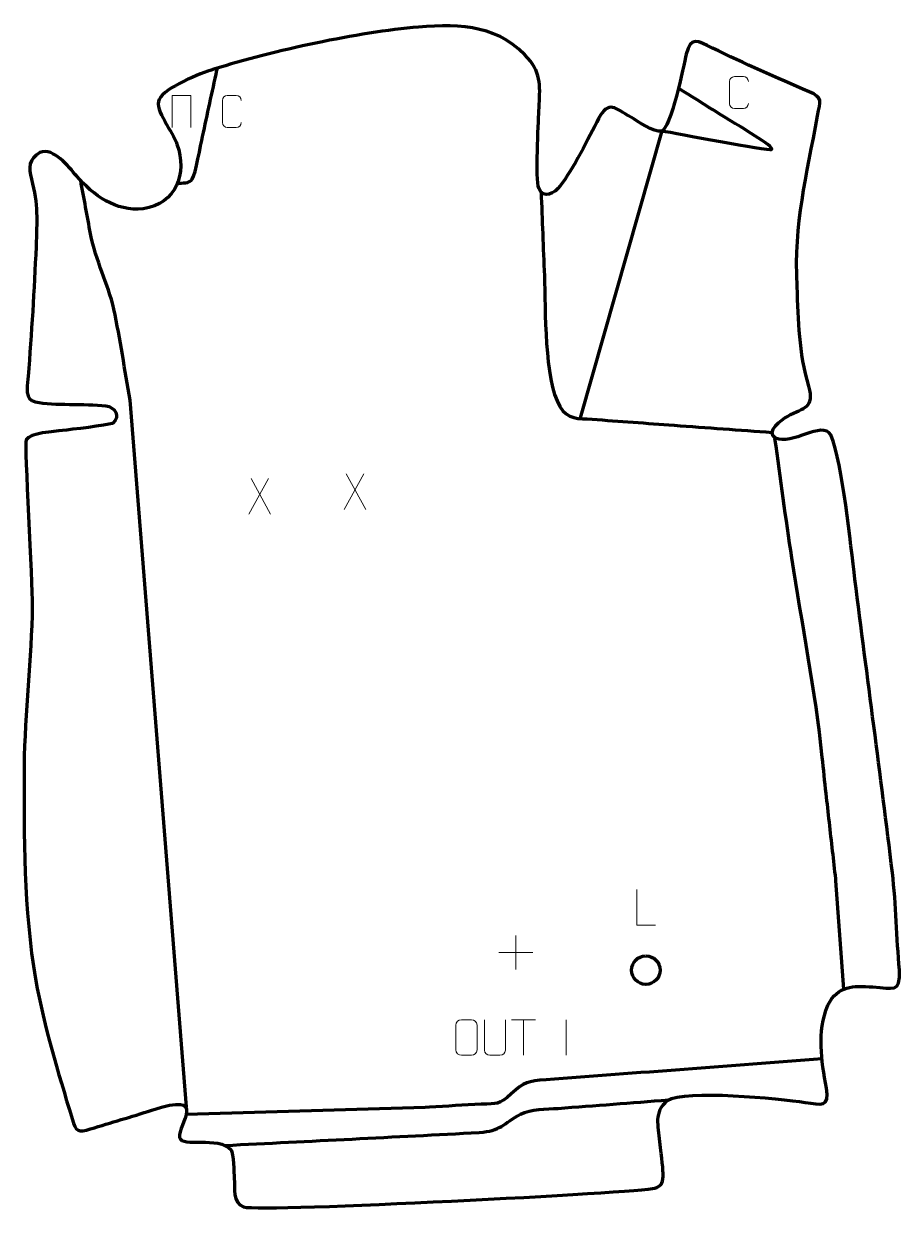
# Model space of a CAD drawing. Header units: millimetres. Extents: x -628 to -13, y 72 to 906.
import ezdxf

# ---------------------------------------------------------------- set-up
doc = ezdxf.new("R2010")
doc.units = ezdxf.units.MM
doc.header["$MEASUREMENT"] = 0
doc.layers.add('layer 2', color=7, linetype='Continuous')
doc.layers.add('layer 3', color=7, linetype='Continuous')

msp = doc.modelspace()

# ---------------------------------------------------------------- linework, layer by layer
at = {"layer": 'layer 2', "color": 142, "lineweight": 200}
msp.add_ellipse((-191.8509, 242.2911), major_axis=(0, 10), ratio=1, dxfattribs=at)
at = {"layer": 'layer 2', "color": 140, "lineweight": 158}
for points, knots in [([(-520.3522, 794.3052), (-517.3129, 794.3827), (-511.7358, 793.9907), (-509.9735, 797.0075), (-509.9735, 797.0075), (-507.6466, 800.9908), (-504.0677, 821.0269), (-502.7737, 826.9907), (-502.7737, 826.9907), (-499.4058, 842.5136), (-496.0385, 858.0367), (-492.6709, 873.5597), (-492.6709, 873.5597), (-492.6709, 873.5597), (-492.3552, 875.015), (-492.3552, 875.015)], [0, 0, 0, 0, 0.2, 0.2, 0.2, 0.2, 0.4, 0.4, 0.4, 0.4, 0.6, 0.6, 0.6, 0.6, 1, 1, 1, 1]), ([(-237.6307, 629.6089), (-237.6307, 629.6089), (-180.3393, 830.9979), (-180.3393, 830.9979), (-180.3393, 830.9979), (-171.6732, 829.4549), (-105.8397, 817.0191), (-103.7952, 817.9333), (-103.7952, 817.9333), (-100.5578, 819.381), (-128.7684, 835.7707), (-130.8843, 837.0266), (-130.8843, 837.0266), (-143.6111, 844.9278), (-156.2814, 852.9201), (-168.9978, 860.8383)], [0, 0, 0, 0, 0.2, 0.2, 0.2, 0.2, 0.4, 0.4, 0.4, 0.4, 0.6, 0.6, 0.6, 0.6, 1, 1, 1, 1]), ([(-513.9527, 146.4804), (-513.9527, 146.4804), (-553.6402, 642.0452), (-553.6402, 642.0452), (-553.6402, 642.0452), (-557.3458, 662.9308), (-560.4473, 685.2163), (-565.0031, 705.783), (-565.0031, 705.783), (-569.0936, 724.2493), (-577.659, 739.6111), (-581.3068, 758.7666), (-581.3068, 758.7666), (-583.6742, 771.1983), (-585.9327, 783.6541), (-588.249, 796.0958)], [0, 0, 0, 0, 0.2, 0.2, 0.2, 0.2, 0.4, 0.4, 0.4, 0.4, 0.6, 0.6, 0.6, 0.6, 1, 1, 1, 1]), ([(-265.3517, 788.1109), (-264.5831, 768.5051), (-263.8145, 748.8992), (-263.046, 729.2934), (-263.046, 729.2934), (-262.1649, 705.8227), (-263.324, 656.8641), (-252.1841, 637.5288), (-252.1841, 637.5288), (-246.943, 628.4319), (-239.0512, 629.153), (-229.5775, 628.7343), (-229.5775, 628.7343), (-210.4016, 627.2659), (-191.2519, 625.9008), (-172.0759, 624.4838), (-172.0759, 624.4838), (-149.1643, 622.7837), (-126.2483, 621.1181), (-103.3315, 619.4887)], [0, 0, 0, 0, 0.16666667, 0.16666667, 0.16666667, 0.16666667, 0.33333333, 0.33333333, 0.33333333, 0.33333333, 0.5, 0.5, 0.5, 0.5, 0.66666667, 0.66666667, 0.66666667, 0.66666667, 1, 1, 1, 1]), ([(-101.5338, 615.1252), (-97.6003, 587.3057), (-93.9205, 559.1214), (-89.6885, 531.3861), (-89.6885, 531.3861), (-82.4797, 484.744), (-73.2803, 438.6111), (-68.3345, 391.6192), (-68.3345, 391.6192), (-67.4521, 383.1406), (-66.6009, 374.6636), (-65.6526, 366.1916), (-65.6526, 366.1916), (-64.1346, 352.7375), (-62.6166, 339.2835), (-61.0985, 325.8294), (-61.0985, 325.8294), (-60.3676, 319.3515), (-59.6367, 312.8736), (-58.9058, 306.3957), (-58.9058, 306.3957), (-58.9058, 306.3957), (-58.7371, 304.9008), (-58.7371, 304.9008), (-58.7371, 304.9008), (-58.7371, 304.9008), (-53.2276, 228.8916), (-53.2276, 228.8916)], [0, 0, 0, 0, 0.125, 0.125, 0.125, 0.125, 0.25, 0.25, 0.25, 0.25, 0.375, 0.375, 0.375, 0.375, 0.5, 0.5, 0.5, 0.5, 0.625, 0.625, 0.625, 0.625, 0.75, 0.75, 0.75, 0.75, 1, 1, 1, 1]), ([(-68.317, 180.0253), (-132.8452, 175.0825), (-197.3303, 170.2334), (-261.8639, 165.3968), (-261.8639, 165.3968), (-274.5976, 164.4424), (-277.0781, 163.8083), (-286.2516, 155.5519), (-286.2516, 155.5519), (-295.0887, 147.5983), (-295.8511, 148.7099), (-307.3109, 148.2782), (-307.3109, 148.2782), (-319.4216, 147.5916), (-331.5319, 146.8875), (-343.6422, 146.1921), (-343.6422, 146.1921), (-343.6422, 146.1921), (-346.6698, 146.0182), (-346.6698, 146.0182), (-346.6698, 146.0182), (-346.6698, 146.0182), (-514.3095, 141.0618), (-514.3095, 141.0618)], [0, 0, 0, 0, 0.14285714, 0.14285714, 0.14285714, 0.14285714, 0.28571429, 0.28571429, 0.28571429, 0.28571429, 0.42857143, 0.42857143, 0.42857143, 0.42857143, 0.57142857, 0.57142857, 0.57142857, 0.57142857, 0.71428571, 0.71428571, 0.71428571, 0.71428571, 1, 1, 1, 1]), ([(-487.2043, 119.3368), (-427.7079, 122.4088), (-368.1926, 125.243), (-308.7077, 128.4993), (-308.7077, 128.4993), (-293.6903, 129.3213), (-291.9659, 134.6599), (-279.6784, 141.2954), (-279.6784, 141.2954), (-272.8419, 144.9872), (-261.3876, 144.7338), (-253.4446, 145.3355), (-253.4446, 145.3355), (-227.6557, 147.2888), (-201.8695, 149.278), (-176.0818, 151.2475)], [0, 0, 0, 0, 0.2, 0.2, 0.2, 0.2, 0.4, 0.4, 0.4, 0.4, 0.6, 0.6, 0.6, 0.6, 1, 1, 1, 1])]:
    msp.add_open_spline(points, degree=3, knots=knots, dxfattribs=at)
at = {"layer": 'layer 2', "color": 250, "lineweight": 9}
for points, knots in [([(-119.8974, 850.041), (-120.0226, 847.96), (-121.5248, 846.6348), (-123.4485, 846.6251), (-123.4485, 846.6251), (-125.5371, 846.6254), (-127.6257, 846.6254), (-129.714, 846.6251), (-129.714, 846.6251), (-131.4382, 846.5307), (-133.2046, 848.2186), (-133.1946, 850.0254), (-133.1946, 850.0254), (-133.1942, 855.1936), (-133.1942, 860.3613), (-133.1946, 865.5287), (-133.1946, 865.5287), (-133.1908, 867.4438), (-131.6263, 868.9837), (-129.6984, 868.9716), (-129.6984, 868.9716), (-127.6154, 868.9716), (-125.5319, 868.9716), (-123.4485, 868.9716), (-123.4485, 868.9716), (-121.705, 869.0034), (-119.9213, 867.6675), (-119.8974, 865.4841)], [0, 0, 0, 0, 0.125, 0.125, 0.125, 0.125, 0.25, 0.25, 0.25, 0.25, 0.375, 0.375, 0.375, 0.375, 0.5, 0.5, 0.5, 0.5, 0.625, 0.625, 0.625, 0.625, 0.75, 0.75, 0.75, 0.75, 1, 1, 1, 1]), ([(-524.1882, 833.4003), (-524.1882, 833.4003), (-524.1882, 855.7506), (-524.1882, 855.7506), (-524.1882, 855.7506), (-524.1882, 855.7506), (-511.0699, 855.7506), (-511.0699, 855.7506), (-511.0699, 855.7506), (-511.0699, 855.7506), (-511.0699, 833.4003), (-511.0699, 833.4003)], [0, 0, 0, 0, 0.25, 0.25, 0.25, 0.25, 0.5, 0.5, 0.5, 0.5, 1, 1, 1, 1]), ([(-475.6071, 836.82), (-475.7323, 834.739), (-477.2345, 833.4138), (-479.1582, 833.4041), (-479.1582, 833.4041), (-481.2468, 833.4044), (-483.3354, 833.4044), (-485.4237, 833.4041), (-485.4237, 833.4041), (-487.1479, 833.3097), (-488.9143, 834.9976), (-488.9043, 836.8044), (-488.9043, 836.8044), (-488.9039, 841.9726), (-488.9039, 847.1403), (-488.9043, 852.3077), (-488.9043, 852.3077), (-488.9005, 854.2228), (-487.336, 855.7627), (-485.4081, 855.7506), (-485.4081, 855.7506), (-483.3251, 855.7506), (-481.2416, 855.7506), (-479.1582, 855.7506), (-479.1582, 855.7506), (-477.4147, 855.7824), (-475.631, 854.4465), (-475.6071, 852.2631)], [0, 0, 0, 0, 0.125, 0.125, 0.125, 0.125, 0.25, 0.25, 0.25, 0.25, 0.375, 0.375, 0.375, 0.375, 0.5, 0.5, 0.5, 0.5, 0.625, 0.625, 0.625, 0.625, 0.75, 0.75, 0.75, 0.75, 1, 1, 1, 1]), ([(-185.1579, 273.8199), (-185.1579, 273.8199), (-198.107, 273.8199), (-198.107, 273.8199), (-198.107, 273.8199), (-198.107, 273.8199), (-198.107, 298.7735), (-198.107, 298.7735)], [0, 0, 0, 0, 0.33333333, 0.33333333, 0.33333333, 0.33333333, 1, 1, 1, 1]), ([(-321.2178, 207.504), (-318.8921, 207.504), (-316.566, 207.504), (-314.2399, 207.504), (-314.2399, 207.504), (-312.2933, 207.5396), (-310.3019, 206.048), (-310.2752, 203.6104), (-310.2752, 203.6104), (-310.2756, 197.8635), (-310.2756, 192.1162), (-310.2752, 186.3685), (-310.2752, 186.3685), (-310.415, 184.0451), (-312.0922, 182.5655), (-314.2399, 182.5547), (-314.2399, 182.5547), (-316.5718, 182.5551), (-318.9037, 182.5551), (-321.2352, 182.5547), (-321.2352, 182.5547), (-323.1602, 182.4493), (-325.1323, 184.3338), (-325.1211, 186.3511), (-325.1211, 186.3511), (-325.1208, 192.1212), (-325.1208, 197.8909), (-325.1211, 203.6602), (-325.1211, 203.6602), (-325.1169, 205.7983), (-323.3702, 207.5175), (-321.2178, 207.504)], [0, 0, 0, 0, 0.11111111, 0.11111111, 0.11111111, 0.11111111, 0.22222222, 0.22222222, 0.22222222, 0.22222222, 0.33333333, 0.33333333, 0.33333333, 0.33333333, 0.44444444, 0.44444444, 0.44444444, 0.44444444, 0.55555556, 0.55555556, 0.55555556, 0.55555556, 0.66666667, 0.66666667, 0.66666667, 0.66666667, 0.77777778, 0.77777778, 0.77777778, 0.77777778, 1, 1, 1, 1]), ([(-290.371, 207.5085), (-290.3714, 201.969), (-290.2756, 191.7672), (-290.2752, 186.2268), (-290.2752, 186.2268), (-290.415, 183.9873), (-292.0922, 182.5611), (-294.2399, 182.5506), (-294.2399, 182.5506), (-296.5718, 182.551), (-298.9037, 182.551), (-301.2352, 182.5506), (-301.2352, 182.5506), (-303.1602, 182.4491), (-305.1323, 184.2656), (-305.1211, 186.2101), (-305.1211, 186.2101), (-305.1208, 191.772), (-305.0254, 201.9474), (-305.0258, 207.5085)], [0, 0, 0, 0, 0.16666667, 0.16666667, 0.16666667, 0.16666667, 0.33333333, 0.33333333, 0.33333333, 0.33333333, 0.5, 0.5, 0.5, 0.5, 0.66666667, 0.66666667, 0.66666667, 0.66666667, 1, 1, 1, 1])]:
    msp.add_open_spline(points, degree=3, knots=knots, dxfattribs=at)
for points in [[(-456.5092, 587.0848), (-456.5092, 587.0848), (-470.2498, 562.189), (-470.2498, 562.189)], [(-468.7952, 587.0848), (-468.7952, 587.0848), (-455.0546, 562.1313), (-455.0546, 562.1313)], [(-389.6697, 590.3104), (-389.6697, 590.3104), (-403.4103, 565.4146), (-403.4103, 565.4146)], [(-401.9557, 590.3104), (-401.9557, 590.3104), (-388.2151, 565.3569), (-388.2151, 565.3569)], [(-283.0013, 266.6148), (-283.0013, 266.6148), (-283.0013, 242.6369), (-283.0013, 242.6369)], [(-294.9902, 254.6258), (-294.9902, 254.6258), (-271.0123, 254.6258), (-271.0123, 254.6258)], [(-286.1918, 207.4808), (-286.1918, 207.4808), (-269.2046, 207.4808), (-269.2046, 207.4808)], [(-277.698, 182.5508), (-277.698, 182.5508), (-277.698, 207.5043), (-277.698, 207.5043)], [(-247.6982, 207.5146), (-247.6982, 207.5146), (-247.6982, 182.5405), (-247.6982, 182.5405)]]:
    msp.add_open_spline(points, degree=3, dxfattribs=at)
at = {"layer": 'layer 3', "color": 242, "lineweight": 158}
msp.add_open_spline([(-625.238, 656.742), (-625.238, 656.742), (-625.0654, 658.7795), (-625.0654, 658.7795), (-625.0654, 658.7795), (-622.7841, 688.954), (-620.8104, 719.5099), (-619.591, 749.7416), (-619.591, 749.7416), (-618.9723, 768.0387), (-617.9493, 779.0537), (-622.8479, 797.1422), (-622.8479, 797.1422), (-624.9534, 804.9173), (-624.895, 811.4261), (-616.8236, 815.7215), (-616.8236, 815.7215), (-607.2619, 819.6243), (-596.5856, 805.6438), (-591.2118, 799.3493), (-591.2118, 799.3493), (-579.043, 785.4843), (-563.8574, 774.2998), (-544.3773, 776.2547), (-544.3773, 776.2547), (-521.2494, 779.8985), (-513.3797, 800.8808), (-520.7318, 821.644), (-520.7318, 821.644), (-523.6591, 829.911), (-536.5747, 845.7777), (-533.2757, 852.866), (-533.2757, 852.866), (-529.2804, 861.4502), (-504.2378, 871.3546), (-494.9042, 874.2346), (-494.9042, 874.2346), (-452.5675, 887.2984), (-394.2533, 900.1047), (-351.2096, 903.7747), (-351.2096, 903.7747), (-321.1833, 906.066), (-293.3617, 905.1149), (-272.7787, 879.7591), (-272.7787, 879.7591), (-264.3926, 869.4285), (-266.4106, 857.3812), (-266.8407, 845.0064), (-266.8407, 845.0064), (-267.1683, 835.5799), (-269.4774, 797.0442), (-266.8714, 790.6737), (-266.8714, 790.6737), (-263.5868, 782.6446), (-255.9489, 787.155), (-251.9835, 792.3023), (-251.9835, 792.3023), (-243.1, 803.8335), (-231.6893, 826.2713), (-225.0302, 839.6111), (-225.0302, 839.6111), (-217.9482, 852.7472), (-213.4101, 846.8622), (-202.4245, 840.5146), (-202.4245, 840.5146), (-197.8866, 837.8926), (-185.8135, 829.5597), (-181.146, 830.6306), (-181.146, 830.6306), (-174.1849, 832.2278), (-165.4607, 876.6594), (-163.4865, 884.6375), (-163.4865, 884.6375), (-160.2757, 897.613), (-155.37, 894.1413), (-145.1733, 889.0584), (-145.1733, 889.0584), (-122.8688, 878.034), (-100.194, 868.2325), (-77.3751, 858.3729), (-77.3751, 858.3729), (-67.2804, 854.0111), (-69.5263, 852.118), (-71.3739, 841.5779), (-71.3739, 841.5779), (-79.2162, 798.2651), (-87.9556, 766.9174), (-85.7763, 721.7992), (-85.7763, 721.7992), (-84.6198, 697.09), (-84.6861, 675.9503), (-77.4392, 651.8837), (-77.4392, 651.8837), (-73.6165, 636.1512), (-80.3021, 637.5666), (-92.5942, 630.7095), (-92.5942, 630.7095), (-96.4529, 628.4526), (-108.4302, 620.1977), (-100.9166, 615.4575), (-100.9166, 615.4575), (-89.4655, 609.8305), (-68.0303, 628.1551), (-62.1328, 617.6395), (-62.1328, 617.6395), (-53.6128, 596.6848), (-48.3318, 541.2687), (-45.2263, 516.4998), (-45.2263, 516.4998), (-36.6039, 447.8932), (-27.2163, 379.2587), (-18.9229, 310.6384), (-18.9229, 310.6384), (-16.3102, 287.878), (-16.0325, 265.0847), (-13.9755, 242.2651), (-13.9755, 242.2651), (-13.4363, 225.8485), (-18.3633, 229.809), (-32.6644, 230.5447), (-32.6644, 230.5447), (-46.809, 231.2723), (-56.755, 231.9007), (-64.2208, 217.6535), (-64.2208, 217.6535), (-71.9219, 198.6739), (-68.6943, 179.0611), (-65.2221, 159.5902), (-65.2221, 159.5902), (-62.7412, 145.6785), (-68.6274, 147.9144), (-80.2258, 149.5578), (-80.2258, 149.5578), (-98.2313, 152.1276), (-164.4126, 158.9741), (-176.8058, 150.82), (-176.8058, 150.82), (-186.1742, 142.9306), (-183.1244, 132.8413), (-182.0227, 121.9766), (-182.0227, 121.9766), (-179.2991, 98.1942), (-177.5982, 91.5829), (-185.4657, 89.3633), (-185.4657, 89.3633), (-195.791, 86.4502), (-459.3069, 72.4912), (-474.0946, 76.1882), (-474.0946, 76.1882), (-481.8833, 79.0212), (-480.11, 89.579), (-480.5429, 96.2057), (-480.5429, 96.2057), (-480.7435, 99.914), (-481.0295, 113.7733), (-482.7356, 116.1407), (-482.7356, 116.1407), (-491.9178, 126.4644), (-517.3302, 117.4812), (-518.8757, 124.9763), (-518.8757, 124.9763), (-520.7274, 133.9565), (-497.4214, 157.7025), (-538.4671, 144.09), (-538.4671, 144.09), (-552.625, 139.4227), (-567.0252, 135.3494), (-581.2909, 130.9608), (-581.2909, 130.9608), (-590.0832, 128.256), (-591.6434, 128.9305), (-594.2937, 137.9189), (-594.2937, 137.9189), (-604.6264, 172.8486), (-613.4163, 200.1643), (-620.0257, 236.15), (-620.0257, 236.15), (-628.1482, 283.92), (-628.1754, 337.0049), (-627.9474, 385.5312), (-627.9474, 385.5312), (-627.5094, 423.2786), (-622.7587, 460.7828), (-622.213, 498.1482), (-622.213, 498.1482), (-622.0507, 513.188), (-628.0095, 611.161), (-626.4938, 614.2001), (-626.4938, 614.2001), (-624.0243, 619.152), (-606.7134, 620.0291), (-601.0301, 620.7419), (-601.0301, 620.7419), (-595.282, 621.4628), (-569.9767, 624.2922), (-565.9945, 625.7688), (-565.9945, 625.7688), (-565.9945, 625.7688), (-565.7132, 625.8936), (-565.7132, 625.8936), (-565.7132, 625.8936), (-559.8945, 630.6029), (-564.4227, 637.3716), (-570.6008, 638.1417), (-570.6008, 638.1417), (-585.7304, 639.891), (-606.694, 638.0184), (-620.0666, 640.887), (-620.0666, 640.887), (-627.6374, 642.511), (-625.8079, 651.1952), (-625.238, 656.742)], degree=3, knots=[0, 0, 0, 0, 0.01851852, 0.01851852, 0.01851852, 0.01851852, 0.03703704, 0.03703704, 0.03703704, 0.03703704, 0.05555556, 0.05555556, 0.05555556, 0.05555556, 0.07407407, 0.07407407, 0.07407407, 0.07407407, 0.09259259, 0.09259259, 0.09259259, 0.09259259, 0.11111111, 0.11111111, 0.11111111, 0.11111111, 0.12962963, 0.12962963, 0.12962963, 0.12962963, 0.14814815, 0.14814815, 0.14814815, 0.14814815, 0.16666667, 0.16666667, 0.16666667, 0.16666667, 0.18518519, 0.18518519, 0.18518519, 0.18518519, 0.2037037, 0.2037037, 0.2037037, 0.2037037, 0.22222222, 0.22222222, 0.22222222, 0.22222222, 0.24074074, 0.24074074, 0.24074074, 0.24074074, 0.25925926, 0.25925926, 0.25925926, 0.25925926, 0.27777778, 0.27777778, 0.27777778, 0.27777778, 0.2962963, 0.2962963, 0.2962963, 0.2962963, 0.31481481, 0.31481481, 0.31481481, 0.31481481, 0.33333333, 0.33333333, 0.33333333, 0.33333333, 0.35185185, 0.35185185, 0.35185185, 0.35185185, 0.37037037, 0.37037037, 0.37037037, 0.37037037, 0.38888889, 0.38888889, 0.38888889, 0.38888889, 0.40740741, 0.40740741, 0.40740741, 0.40740741, 0.42592593, 0.42592593, 0.42592593, 0.42592593, 0.44444444, 0.44444444, 0.44444444, 0.44444444, 0.46296296, 0.46296296, 0.46296296, 0.46296296, 0.48148148, 0.48148148, 0.48148148, 0.48148148, 0.5, 0.5, 0.5, 0.5, 0.51851852, 0.51851852, 0.51851852, 0.51851852, 0.53703704, 0.53703704, 0.53703704, 0.53703704, 0.55555556, 0.55555556, 0.55555556, 0.55555556, 0.57407407, 0.57407407, 0.57407407, 0.57407407, 0.59259259, 0.59259259, 0.59259259, 0.59259259, 0.61111111, 0.61111111, 0.61111111, 0.61111111, 0.62962963, 0.62962963, 0.62962963, 0.62962963, 0.64814815, 0.64814815, 0.64814815, 0.64814815, 0.66666667, 0.66666667, 0.66666667, 0.66666667, 0.68518519, 0.68518519, 0.68518519, 0.68518519, 0.7037037, 0.7037037, 0.7037037, 0.7037037, 0.72222222, 0.72222222, 0.72222222, 0.72222222, 0.74074074, 0.74074074, 0.74074074, 0.74074074, 0.75925926, 0.75925926, 0.75925926, 0.75925926, 0.77777778, 0.77777778, 0.77777778, 0.77777778, 0.7962963, 0.7962963, 0.7962963, 0.7962963, 0.81481481, 0.81481481, 0.81481481, 0.81481481, 0.83333333, 0.83333333, 0.83333333, 0.83333333, 0.85185185, 0.85185185, 0.85185185, 0.85185185, 0.87037037, 0.87037037, 0.87037037, 0.87037037, 0.88888889, 0.88888889, 0.88888889, 0.88888889, 0.90740741, 0.90740741, 0.90740741, 0.90740741, 0.92592593, 0.92592593, 0.92592593, 0.92592593, 0.94444444, 0.94444444, 0.94444444, 0.94444444, 0.96296296, 0.96296296, 0.96296296, 0.96296296, 1, 1, 1, 1], dxfattribs=at)

doc.saveas('drawing.dxf')
